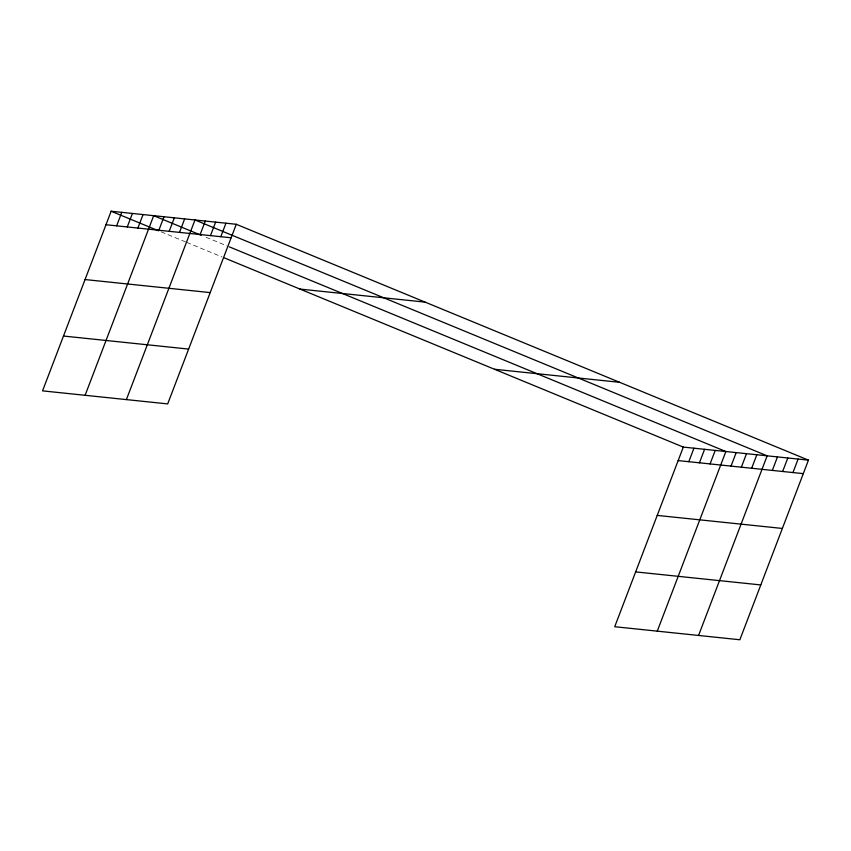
<?xml version="1.0" encoding="UTF-8"?>
<svg xmlns="http://www.w3.org/2000/svg" width="851" height="851" viewBox="0 0 851 851"><rect width="100%" height="100%" fill="white"/><g stroke="black" fill="none" stroke-linecap="round" stroke-linejoin="round"><path stroke-width="0.64" stroke-dasharray="4.25 3.19" d="M206.07 237.269L226.781 245.801M161.084 231.823L185.454 241.875M186.667 242.375L221.994 256.938"/><path stroke-width="1.28" d="M236.28 224.281L111.141 211.239L42.55 390.864L167.69 403.906L236.28 224.281L808.45 460.136L739.859 639.761L614.72 626.719L683.31 447.094L808.45 460.136M116.63 225.834L121.778 212.346M127.267 226.951L132.416 213.452M137.894 228.057L143.053 214.569M85.1 395.3L153.691 215.675L201.198 235.259M158.86 230.238L164.009 216.75M169.179 231.312L174.338 217.824M179.508 232.397L184.656 218.898M126.395 399.598L194.985 219.973L767.155 455.838L698.565 635.452M200.155 234.546L205.304 221.058M210.474 235.621L215.633 222.132M220.803 236.695L225.951 223.207M688.799 461.699L693.948 448.211M699.437 462.806L704.585 449.317M710.074 463.912L715.223 450.424M657.27 631.155L725.86 451.53L229.217 246.811M731.03 466.103L736.179 452.604M741.359 467.178L746.508 453.679M751.678 468.252L756.826 454.764M772.325 470.401L777.474 456.913M782.654 471.475L787.803 457.987M792.972 472.55L798.121 459.061M105.992 224.728L231.121 237.769M299.956 289.074L425.096 302.116M85.057 279.553L210.186 292.595M494.495 369.26L619.634 382.301M63.485 336.039L188.624 349.08M678.162 460.593L803.301 473.635M657.227 515.408L782.367 528.45M635.654 571.893L760.794 584.935M111.141 211.239L158.648 230.823M224.43 257.938L683.31 447.094"/></g></svg>
